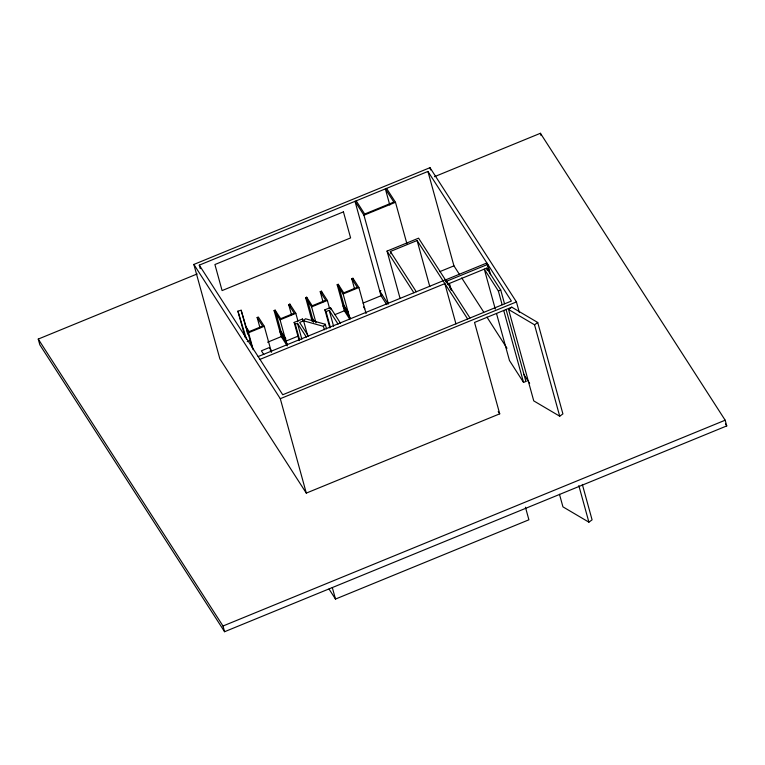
<?xml version="1.0" encoding="UTF-8"?>
<svg xmlns="http://www.w3.org/2000/svg" width="765" height="765" viewBox="0 0 765 765"><rect width="100%" height="100%" fill="white"/><g stroke="black" fill="none" stroke-linecap="round" stroke-linejoin="round"><path stroke-width="1.15" d="M308.544 336.265L299.641 322.428L303.581 320.812L305.436 318.747L325.278 324.274L326.531 328.816M324.37 329.753L323.423 326.339L325.278 324.274M508.572 309.481L511.766 307.167L537.728 322.486L562.906 413.903L559.712 416.208L533.75 400.889L508.572 309.481L534.534 324.8L559.712 416.208M534.534 324.8L537.728 322.486M559.473 494.276L562.935 506.851L588.897 522.17L592.091 519.856L582.337 484.436M511.766 307.167L474.539 322.428L499.717 413.836L306.296 493.1L219.861 358.852L193.861 264.441L429.987 167.678L516.432 301.917L519.282 312.283M199.292 265.139L427.931 171.446L511.393 301.056L282.744 394.759L199.292 265.139L200.239 268.601M434.472 176.696L540.425 133.282L725.172 420.205L726.75 425.923L224.575 631.718L39.828 344.795L38.25 339.077L197.179 273.947M386.755 304.671L381.008 295.739L355.008 201.329L363.949 215.214L395.486 202.295L406.904 243.739M400.047 298.302L387.042 251.092L418.579 238.173L469.997 318.02M390.982 253.798L390.351 251.494L417.107 240.526L467.635 318.986M259.957 327.707L257.145 317.513L258.331 317.035L264.288 326.292L271.154 351.202M286.636 344.948L281.271 336.61L274.099 310.571L275.142 310.141L280.65 318.709L294.2 313.153L288.682 304.594L289.868 304.107L295.826 313.363L298.015 321.29M312.187 321.424L305.637 297.642L306.679 297.222L312.187 305.78L325.737 300.234L320.219 291.666L321.405 291.178L327.363 300.444L329.552 308.372M349.71 319.101L344.346 310.762L337.174 284.723L338.216 284.293L343.724 292.861L357.274 287.305L351.757 278.747L352.942 278.259L358.9 287.516L366.081 313.564M246.732 329.973L248.52 332.756L264.288 326.292M274.099 310.571L280.057 319.827L295.826 313.363M305.637 297.642L311.594 306.899L327.363 300.444M337.174 284.723L343.131 293.98L358.9 287.516M299.144 340.588L294.143 322.409L302.414 319.015L303.581 320.812L307.645 335.586M329.897 327.984L324.886 309.806L330.404 307.54L340.54 323.289M294.143 322.409L295.3 324.207L297.48 323.318L306.382 337.145M324.886 309.806L326.053 311.604L329.208 310.313L338.111 324.15M380.884 290.509L379.698 290.987L388.008 303.887M267.607 342.213L282.314 336.189L287.219 343.801M334.888 314.645L345.388 310.341L350.293 317.953M363.069 303.093L382.194 295.252M439.779 271.651L453.941 265.857L459.115 273.889M297.489 336.38L285.928 341.123L279.961 331.867L281.004 331.436L285.909 339.048M258.159 356.567L445.412 279.827L446.043 282.132M446.454 282.113L445.823 279.808L486.817 263.007L488.72 269.911M445.823 279.808L446.712 281.195L487.707 264.394L490.566 274.759M259.976 359.387L444.857 283.624L455.959 323.92M504.508 303.734L500.731 290.031L486.655 268.171L449.428 283.423L451.312 290.279M495.299 309.127L484.293 269.137L498.359 290.996L500.731 290.031M193.861 264.441L280.296 398.689L516.432 301.917M496.562 313.698L509.471 360.545L523.537 382.404L525.909 381.439L506.076 309.452M38.25 339.077L222.998 626.009L725.172 420.205M329.036 589.04L335.491 599.062L528.902 519.798L525.44 507.224M245.106 337.298L237.905 311.164L241.138 310.236L252.651 348.658M247.229 341.63L250.461 340.702M303.581 320.812L323.423 326.339M725.459 423.915L726.75 425.923M461.697 277.905L483.7 312.072M486.932 317.093L506.985 348.247M523.805 374.362L529.629 383.408M525.469 380.76L525.909 381.439M386.545 188.41L395.486 202.295M498.225 411.522L499.717 413.836M390.351 251.494L416.284 291.771M356.184 200.851L364.676 214.037L393.851 202.084L385.359 188.888L389.796 205.01M387.042 251.092L413.875 292.756M363.576 306.956L364.771 308.811M344.078 305.589L348.371 312.254M343.036 306.019L349.003 315.276M312.541 318.517L314.377 321.367M311.498 318.938L313.287 321.721M257.145 317.513L262.663 326.081L249.113 331.628L246.053 326.875M271.661 351.288L269.28 347.578L261.391 350.81L263.782 354.52M270.274 350.485L271.47 352.33M237.905 311.164L246.54 339.373M540.425 133.282L541.056 135.568M578.828 485.603L588.897 522.17M498.359 290.996L502.136 304.709M503.714 310.418L523.537 382.404M486.655 268.171L487.286 270.456M429.987 167.678L430.628 169.973M427.931 171.446L453.941 265.857M448.845 283.174L450.422 288.893M446.712 281.195L447.668 284.647M417.107 240.526L429.796 286.579M363.949 215.214L388.362 303.868M352.942 278.259L353.564 280.526M351.757 278.747L354.568 288.931M343.131 293.98L349.997 318.89M338.216 284.293L345.388 310.341M330.404 307.54L331.035 309.815M329.208 310.313L333.588 326.225M321.405 291.178L322.027 293.444M326.053 311.604L330.432 327.516M320.219 291.666L323.031 301.859M311.594 306.899L315.964 322.753M306.679 297.222L313.535 322.132M302.414 319.015L303.045 321.281M297.48 323.318L301.859 339.23M289.868 304.107L290.49 306.373M295.3 324.207L299.679 340.119M288.682 304.594L291.494 314.778M280.057 319.827L287.238 345.876M275.142 310.141L282.314 336.189M280.296 398.689L306.296 493.1M332.316 587.549L335.491 599.062M248.52 332.756L253.205 349.739M241.138 310.236L246.148 328.424M246.77 330.69L247.707 334.104M222.998 626.009L224.575 631.718M343.428 211.867L214.917 264.537L222.089 290.585L350.599 237.915L343.428 211.867"/></g></svg>
